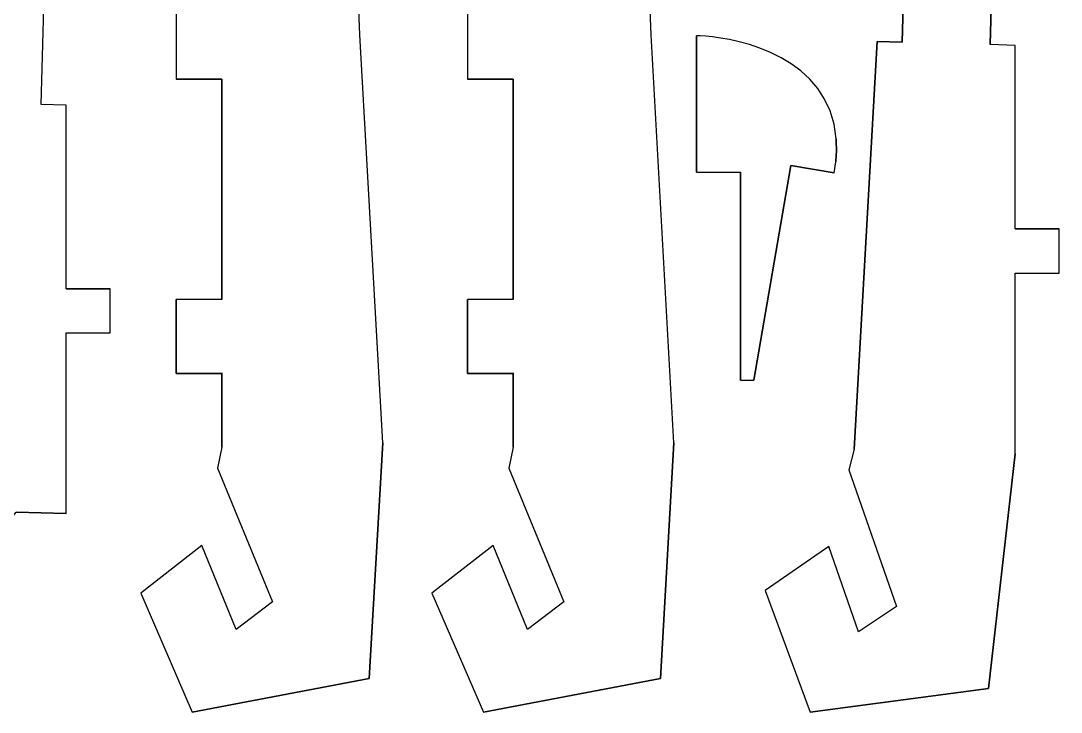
# Model space of a CAD drawing. Extents: x -17.1 to 17.1, y -14.2 to 14.2.
# Drawn here: x 9.52 to 16.61, y -13.91 to -9.2 of the extents above; entities that cross this region are included whole.
import ezdxf

# ---------------------------------------------------------------- set-up
doc = ezdxf.new("R2010")
doc.units = 0
doc.header["$MEASUREMENT"] = 0
doc.layers.add('CAMADA_1', color=7, linetype='CONTINUOUS')

msp = doc.modelspace()

# ---------------------------------------------------------------- linework, layer by layer
at = {"layer": 'CAMADA_1', "color": 250}
for points, knots in [([(11.82797, -9.29482), (11.82797, -9.29482), (11.98358, -12.07323), (11.98358, -12.07323), (11.98358, -12.07323), (11.98358, -12.07323), (11.89246, -13.68098), (11.89246, -13.68098), (11.89246, -13.68098), (11.89246, -13.68098), (10.68649, -13.90975), (10.68649, -13.90975), (10.68649, -13.90975), (10.68649, -13.90975), (10.33505, -13.09861), (10.33505, -13.09861), (10.33505, -13.09861), (10.33505, -13.09861), (10.7509, -12.77462), (10.7509, -12.77462), (10.7509, -12.77462), (10.7509, -12.77462), (10.98635, -13.34541), (10.98635, -13.34541), (10.98635, -13.34541), (10.98635, -13.34541), (11.23343, -13.15675), (11.23343, -13.15675), (11.23343, -13.15675), (11.23343, -13.15675), (10.85783, -12.24704), (10.85783, -12.24704), (10.85783, -12.24704), (10.85783, -12.24704), (10.88711, -12.10381), (10.88711, -12.10381), (10.88711, -12.10381), (10.88711, -12.10381), (10.88718, -11.60248), (10.88718, -11.60248), (10.88718, -11.60248), (10.88718, -11.60248), (10.57674, -11.60223), (10.57674, -11.60223), (10.57674, -11.60223), (10.57674, -11.60223), (10.57684, -11.09815), (10.57684, -11.09815), (10.57684, -11.09815), (10.57684, -11.09815), (10.88729, -11.09839), (10.88729, -11.09839), (10.88729, -11.09839), (10.88729, -11.09839), (10.88764, -9.59567), (10.88764, -9.59567), (10.88764, -9.59567), (10.88764, -9.59567), (10.57624, -9.59567), (10.57624, -9.59567), (10.57624, -9.59567), (10.57624, -9.59567), (10.57624, -9.09151), (10.57624, -9.09151), (10.57624, -9.09151), (10.57624, -9.09151), (10.88404, -9.09144), (10.88404, -9.09144), (10.88404, -9.09144), (10.88404, -9.09144), (10.86206, -7.67412), (10.86206, -7.67412), (10.86206, -7.67412), (10.86206, -7.67412), (10.65869, -7.18217), (10.65869, -7.18217), (10.65869, -7.18217), (10.65869, -7.18217), (10.75189, -6.64013), (10.75189, -6.64013), (10.75189, -6.64013), (10.75189, -6.64013), (10.4563, -6.58926), (10.4563, -6.58926), (10.4563, -6.58926), (10.4563, -6.58926), (10.39693, -6.93421), (10.39693, -6.93421), (10.39693, -6.93421), (10.39693, -6.93421), (10.10126, -6.88334), (10.10126, -6.88334), (10.10126, -6.88334), (10.10126, -6.88334), (10.24477, -6.04933), (10.24477, -6.04933), (10.24477, -6.04933), (10.24477, -6.04933), (10.54044, -6.1002), (10.54044, -6.1002), (10.54044, -6.1002), (10.54044, -6.1002), (10.86753, -5.96844), (10.86753, -5.96844), (10.86753, -5.96844), (10.86753, -5.96844), (11.15826, -6.09064), (11.15826, -6.09064), (11.15826, -6.09064), (11.15826, -6.09064), (11.04198, -6.36722), (11.04198, -6.36722), (11.04198, -6.36722), (11.04198, -6.36722), (11.31852, -6.4835), (11.31852, -6.4835), (11.31852, -6.4835), (11.31852, -6.4835), (11.4348, -6.20695), (11.4348, -6.20695), (11.4348, -6.20695), (11.4348, -6.20695), (12.26746, -6.55737), (12.26746, -6.55737), (12.26746, -6.55737), (12.26746, -6.55737), (12.02267, -7.12587), (12.02267, -7.12587), (12.02267, -7.12587), (12.02267, -7.12587), (11.76172, -7.649), (11.76172, -7.649), (11.76172, -7.649), (11.76172, -7.649), (11.82797, -9.29482), (11.82797, -9.29482)], [0, 0, 0, 0, 0.0285714, 0.0285714, 0.0285714, 0.0285714, 0.0571429, 0.0571429, 0.0571429, 0.0571429, 0.0857143, 0.0857143, 0.0857143, 0.0857143, 0.1142857, 0.1142857, 0.1142857, 0.1142857, 0.1428571, 0.1428571, 0.1428571, 0.1428571, 0.1714286, 0.1714286, 0.1714286, 0.1714286, 0.2, 0.2, 0.2, 0.2, 0.2285714, 0.2285714, 0.2285714, 0.2285714, 0.2571429, 0.2571429, 0.2571429, 0.2571429, 0.2857143, 0.2857143, 0.2857143, 0.2857143, 0.3142857, 0.3142857, 0.3142857, 0.3142857, 0.3428571, 0.3428571, 0.3428571, 0.3428571, 0.3714286, 0.3714286, 0.3714286, 0.3714286, 0.4, 0.4, 0.4, 0.4, 0.4285714, 0.4285714, 0.4285714, 0.4285714, 0.4571429, 0.4571429, 0.4571429, 0.4571429, 0.4857143, 0.4857143, 0.4857143, 0.4857143, 0.5142857, 0.5142857, 0.5142857, 0.5142857, 0.5428571, 0.5428571, 0.5428571, 0.5428571, 0.5714286, 0.5714286, 0.5714286, 0.5714286, 0.6, 0.6, 0.6, 0.6, 0.6285714, 0.6285714, 0.6285714, 0.6285714, 0.6571429, 0.6571429, 0.6571429, 0.6571429, 0.6857143, 0.6857143, 0.6857143, 0.6857143, 0.7142857, 0.7142857, 0.7142857, 0.7142857, 0.7428571, 0.7428571, 0.7428571, 0.7428571, 0.7714286, 0.7714286, 0.7714286, 0.7714286, 0.8, 0.8, 0.8, 0.8, 0.8285714, 0.8285714, 0.8285714, 0.8285714, 0.8571429, 0.8571429, 0.8571429, 0.8571429, 0.8857143, 0.8857143, 0.8857143, 0.8857143, 0.9142857, 0.9142857, 0.9142857, 0.9142857, 0.9428571, 0.9428571, 0.9428571, 0.9428571, 1, 1, 1, 1]), ([(13.81231, -9.29482), (13.81231, -9.29482), (13.96792, -12.07323), (13.96792, -12.07323), (13.96792, -12.07323), (13.96792, -12.07323), (13.87676, -13.68098), (13.87676, -13.68098), (13.87676, -13.68098), (13.87676, -13.68098), (12.67083, -13.90975), (12.67083, -13.90975), (12.67083, -13.90975), (12.67083, -13.90975), (12.31939, -13.09861), (12.31939, -13.09861), (12.31939, -13.09861), (12.31939, -13.09861), (12.73524, -12.77462), (12.73524, -12.77462), (12.73524, -12.77462), (12.73524, -12.77462), (12.97069, -13.34541), (12.97069, -13.34541), (12.97069, -13.34541), (12.97069, -13.34541), (13.21777, -13.15675), (13.21777, -13.15675), (13.21777, -13.15675), (13.21777, -13.15675), (12.84217, -12.24704), (12.84217, -12.24704), (12.84217, -12.24704), (12.84217, -12.24704), (12.87145, -12.10381), (12.87145, -12.10381), (12.87145, -12.10381), (12.87145, -12.10381), (12.87152, -11.60248), (12.87152, -11.60248), (12.87152, -11.60248), (12.87152, -11.60248), (12.56108, -11.60223), (12.56108, -11.60223), (12.56108, -11.60223), (12.56108, -11.60223), (12.56115, -11.09815), (12.56115, -11.09815), (12.56115, -11.09815), (12.56115, -11.09815), (12.87163, -11.09839), (12.87163, -11.09839), (12.87163, -11.09839), (12.87163, -11.09839), (12.87198, -9.59567), (12.87198, -9.59567), (12.87198, -9.59567), (12.87198, -9.59567), (12.56058, -9.59567), (12.56058, -9.59567), (12.56058, -9.59567), (12.56058, -9.59567), (12.56058, -9.09151), (12.56058, -9.09151), (12.56058, -9.09151), (12.56058, -9.09151), (12.86838, -9.09144), (12.86838, -9.09144), (12.86838, -9.09144), (12.86838, -9.09144), (12.8464, -7.67412), (12.8464, -7.67412), (12.8464, -7.67412), (12.8464, -7.67412), (12.64303, -7.18217), (12.64303, -7.18217), (12.64303, -7.18217), (12.64303, -7.18217), (12.85184, -5.96844), (12.85184, -5.96844), (12.85184, -5.96844), (12.85184, -5.96844), (13.1426, -6.09064), (13.1426, -6.09064), (13.1426, -6.09064), (13.1426, -6.09064), (13.02632, -6.36722), (13.02632, -6.36722), (13.02632, -6.36722), (13.02632, -6.36722), (13.30286, -6.4835), (13.30286, -6.4835), (13.30286, -6.4835), (13.30286, -6.4835), (13.41914, -6.20695), (13.41914, -6.20695), (13.41914, -6.20695), (13.41914, -6.20695), (14.2518, -6.55737), (14.2518, -6.55737), (14.2518, -6.55737), (14.2518, -6.55737), (14.00581, -7.1252), (14.00581, -7.1252), (14.00581, -7.1252), (14.00581, -7.1252), (13.74606, -7.649), (13.74606, -7.649), (13.74606, -7.649), (13.74606, -7.649), (13.81231, -9.29482), (13.81231, -9.29482)], [0, 0, 0, 0, 0.0344828, 0.0344828, 0.0344828, 0.0344828, 0.0689655, 0.0689655, 0.0689655, 0.0689655, 0.1034483, 0.1034483, 0.1034483, 0.1034483, 0.137931, 0.137931, 0.137931, 0.137931, 0.1724138, 0.1724138, 0.1724138, 0.1724138, 0.2068966, 0.2068966, 0.2068966, 0.2068966, 0.2413793, 0.2413793, 0.2413793, 0.2413793, 0.2758621, 0.2758621, 0.2758621, 0.2758621, 0.3103448, 0.3103448, 0.3103448, 0.3103448, 0.3448276, 0.3448276, 0.3448276, 0.3448276, 0.3793103, 0.3793103, 0.3793103, 0.3793103, 0.4137931, 0.4137931, 0.4137931, 0.4137931, 0.4482759, 0.4482759, 0.4482759, 0.4482759, 0.4827586, 0.4827586, 0.4827586, 0.4827586, 0.5172414, 0.5172414, 0.5172414, 0.5172414, 0.5517241, 0.5517241, 0.5517241, 0.5517241, 0.5862069, 0.5862069, 0.5862069, 0.5862069, 0.6206897, 0.6206897, 0.6206897, 0.6206897, 0.6551724, 0.6551724, 0.6551724, 0.6551724, 0.6896552, 0.6896552, 0.6896552, 0.6896552, 0.7241379, 0.7241379, 0.7241379, 0.7241379, 0.7586207, 0.7586207, 0.7586207, 0.7586207, 0.7931034, 0.7931034, 0.7931034, 0.7931034, 0.8275862, 0.8275862, 0.8275862, 0.8275862, 0.862069, 0.862069, 0.862069, 0.862069, 0.8965517, 0.8965517, 0.8965517, 0.8965517, 0.9310345, 0.9310345, 0.9310345, 0.9310345, 1, 1, 1, 1]), ([(16.29251, -10.91703), (16.29251, -10.91703), (16.29251, -12.14865), (16.29251, -12.14865), (16.29251, -12.14865), (16.29251, -12.14865), (16.11161, -13.74878), (16.11161, -13.74878), (16.11161, -13.74878), (16.11161, -13.74878), (14.89474, -13.90975), (14.89474, -13.90975), (14.89474, -13.90975), (14.89474, -13.90975), (14.58923, -13.08023), (14.58923, -13.08023), (14.58923, -13.08023), (14.58923, -13.08023), (15.02251, -12.78002), (15.02251, -12.78002), (15.02251, -12.78002), (15.02251, -12.78002), (15.22568, -13.36305), (15.22568, -13.36305), (15.22568, -13.36305), (15.22568, -13.36305), (15.48292, -13.1885), (15.48292, -13.1885), (15.48292, -13.1885), (15.48292, -13.1885), (15.15879, -12.25925), (15.15879, -12.25925), (15.15879, -12.25925), (15.15879, -12.25925), (15.19604, -12.11785), (15.19604, -12.11785), (15.19604, -12.11785), (15.19604, -12.11785), (15.35218, -9.33945), (15.35218, -9.33945), (15.35218, -9.33945), (15.35218, -9.33945), (15.52247, -9.34424), (15.52247, -9.34424), (15.52247, -9.34424), (15.52247, -9.34424), (15.56868, -7.6979), (15.56868, -7.6979), (15.56868, -7.6979), (15.56868, -7.6979), (15.41872, -7.69367), (15.41872, -7.69367), (15.41872, -7.69367), (15.41872, -7.69367), (15.24314, -7.19113), (15.24314, -7.19113), (15.24314, -7.19113), (15.24314, -7.19113), (15.36658, -6.65516), (15.36658, -6.65516), (15.36658, -6.65516), (15.36658, -6.65516), (15.07423, -6.58785), (15.07423, -6.58785), (15.07423, -6.58785), (15.07423, -6.58785), (14.9957, -6.92891), (14.9957, -6.92891), (14.9957, -6.92891), (14.9957, -6.92891), (14.70332, -6.8616), (14.70332, -6.8616), (14.70332, -6.8616), (14.70332, -6.8616), (14.88631, -6.06711), (14.88631, -6.06711), (14.88631, -6.06711), (14.88631, -6.06711), (15.17865, -6.13442), (15.17865, -6.13442), (15.17865, -6.13442), (15.17865, -6.13442), (15.51954, -5.99098), (15.51954, -5.99098), (15.51954, -5.99098), (15.51954, -5.99098), (16.34222, -6.39241), (16.34222, -6.39241), (16.34222, -6.39241), (16.34222, -6.39241), (16.17486, -6.73616), (16.17486, -6.73616), (16.17486, -6.73616), (16.17486, -6.73616), (16.44456, -6.86746), (16.44456, -6.86746), (16.44456, -6.86746), (16.44456, -6.86746), (16.33922, -7.08209), (16.33922, -7.08209), (16.33922, -7.08209), (16.33922, -7.08209), (16.60581, -7.21241), (16.60581, -7.21241), (16.60581, -7.21241), (16.60581, -7.21241), (16.31837, -7.71893), (16.31837, -7.71893), (16.31837, -7.71893), (16.31837, -7.71893), (16.16844, -7.71473), (16.16844, -7.71473), (16.16844, -7.71473), (16.16844, -7.71473), (16.12223, -9.36107), (16.12223, -9.36107), (16.12223, -9.36107), (16.12223, -9.36107), (16.29251, -9.36587), (16.29251, -9.36587), (16.29251, -9.36587), (16.29251, -9.36587), (16.29251, -10.61703), (16.29251, -10.61703), (16.29251, -10.61703), (16.29251, -10.61703), (16.59252, -10.61703), (16.59252, -10.61703), (16.59252, -10.61703), (16.59252, -10.61703), (16.59252, -10.91703), (16.59252, -10.91703), (16.59252, -10.91703), (16.59252, -10.91703), (16.29251, -10.91703), (16.29251, -10.91703)], [0, 0, 0, 0, 0.0285714, 0.0285714, 0.0285714, 0.0285714, 0.0571429, 0.0571429, 0.0571429, 0.0571429, 0.0857143, 0.0857143, 0.0857143, 0.0857143, 0.1142857, 0.1142857, 0.1142857, 0.1142857, 0.1428571, 0.1428571, 0.1428571, 0.1428571, 0.1714286, 0.1714286, 0.1714286, 0.1714286, 0.2, 0.2, 0.2, 0.2, 0.2285714, 0.2285714, 0.2285714, 0.2285714, 0.2571429, 0.2571429, 0.2571429, 0.2571429, 0.2857143, 0.2857143, 0.2857143, 0.2857143, 0.3142857, 0.3142857, 0.3142857, 0.3142857, 0.3428571, 0.3428571, 0.3428571, 0.3428571, 0.3714286, 0.3714286, 0.3714286, 0.3714286, 0.4, 0.4, 0.4, 0.4, 0.4285714, 0.4285714, 0.4285714, 0.4285714, 0.4571429, 0.4571429, 0.4571429, 0.4571429, 0.4857143, 0.4857143, 0.4857143, 0.4857143, 0.5142857, 0.5142857, 0.5142857, 0.5142857, 0.5428571, 0.5428571, 0.5428571, 0.5428571, 0.5714286, 0.5714286, 0.5714286, 0.5714286, 0.6, 0.6, 0.6, 0.6, 0.6285714, 0.6285714, 0.6285714, 0.6285714, 0.6571429, 0.6571429, 0.6571429, 0.6571429, 0.6857143, 0.6857143, 0.6857143, 0.6857143, 0.7142857, 0.7142857, 0.7142857, 0.7142857, 0.7428571, 0.7428571, 0.7428571, 0.7428571, 0.7714286, 0.7714286, 0.7714286, 0.7714286, 0.8, 0.8, 0.8, 0.8, 0.8285714, 0.8285714, 0.8285714, 0.8285714, 0.8571429, 0.8571429, 0.8571429, 0.8571429, 0.8857143, 0.8857143, 0.8857143, 0.8857143, 0.9142857, 0.9142857, 0.9142857, 0.9142857, 0.9428571, 0.9428571, 0.9428571, 0.9428571, 1, 1, 1, 1]), ([(7.95775, -13.72172), (7.95775, -13.72172), (8.25938, -13.09349), (8.25938, -13.09349), (8.25938, -13.09349), (8.25938, -13.09349), (8.73019, -12.52559), (8.73019, -12.52559), (8.73019, -12.52559), (8.73019, -12.52559), (8.88633, -9.74722), (8.88633, -9.74722), (8.88633, -9.74722), (8.88633, -9.74722), (9.05662, -9.75198), (9.05662, -9.75198), (9.05662, -9.75198), (9.05662, -9.75198), (9.10283, -8.10564), (9.10283, -8.10564), (9.10283, -8.10564), (9.10283, -8.10564), (8.95287, -8.10144), (8.95287, -8.10144), (8.95287, -8.10144), (8.95287, -8.10144), (8.77729, -7.59891), (8.77729, -7.59891), (8.77729, -7.59891), (8.77729, -7.59891), (9.05369, -6.39876), (9.05369, -6.39876), (9.05369, -6.39876), (9.05369, -6.39876), (9.87644, -6.79997), (9.87644, -6.79997), (9.87644, -6.79997), (9.87644, -6.79997), (9.70887, -7.14361), (9.70887, -7.14361), (9.70887, -7.14361), (9.70887, -7.14361), (9.9785, -7.27513), (9.9785, -7.27513), (9.9785, -7.27513), (9.9785, -7.27513), (9.87418, -7.48835), (9.87418, -7.48835), (9.87418, -7.48835), (9.87418, -7.48835), (9.88025, -7.49131), (9.88025, -7.49131), (9.88025, -7.49131), (9.88025, -7.49131), (10.14346, -7.62075), (10.14346, -7.62075), (10.14346, -7.62075), (10.14346, -7.62075), (9.85252, -8.1267), (9.85252, -8.1267), (9.85252, -8.1267), (9.85252, -8.1267), (9.70259, -8.12247), (9.70259, -8.12247), (9.70259, -8.12247), (9.70259, -8.12247), (9.65637, -9.76881), (9.65637, -9.76881), (9.65637, -9.76881), (9.65637, -9.76881), (9.82666, -9.77361), (9.82666, -9.77361), (9.82666, -9.77361), (9.82666, -9.77361), (9.82666, -11.02481), (9.82666, -11.02481), (9.82666, -11.02481), (9.82666, -11.02481), (10.12666, -11.02481), (10.12666, -11.02481), (10.12666, -11.02481), (10.12666, -11.02481), (10.12666, -11.32481), (10.12666, -11.32481), (10.12666, -11.32481), (10.12666, -11.32481), (9.82666, -11.32481), (9.82666, -11.32481), (9.82666, -11.32481), (9.82666, -11.32481), (9.82666, -12.55639), (9.82666, -12.55639), (9.82666, -12.55639), (9.82666, -12.55639), (9.48669, -12.54683), (9.48669, -12.54683), (9.48669, -12.54683), (9.48669, -12.54683), (8.35946, -13.90975), (8.35946, -13.90975), (8.35946, -13.90975), (8.35946, -13.90975), (7.95775, -13.72172), (7.95775, -13.72172)], [0, 0, 0, 0, 0.037037, 0.037037, 0.037037, 0.037037, 0.0740741, 0.0740741, 0.0740741, 0.0740741, 0.1111111, 0.1111111, 0.1111111, 0.1111111, 0.1481481, 0.1481481, 0.1481481, 0.1481481, 0.1851852, 0.1851852, 0.1851852, 0.1851852, 0.2222222, 0.2222222, 0.2222222, 0.2222222, 0.2592593, 0.2592593, 0.2592593, 0.2592593, 0.2962963, 0.2962963, 0.2962963, 0.2962963, 0.3333333, 0.3333333, 0.3333333, 0.3333333, 0.3703704, 0.3703704, 0.3703704, 0.3703704, 0.4074074, 0.4074074, 0.4074074, 0.4074074, 0.4444444, 0.4444444, 0.4444444, 0.4444444, 0.4814815, 0.4814815, 0.4814815, 0.4814815, 0.5185185, 0.5185185, 0.5185185, 0.5185185, 0.5555556, 0.5555556, 0.5555556, 0.5555556, 0.5925926, 0.5925926, 0.5925926, 0.5925926, 0.6296296, 0.6296296, 0.6296296, 0.6296296, 0.6666667, 0.6666667, 0.6666667, 0.6666667, 0.7037037, 0.7037037, 0.7037037, 0.7037037, 0.7407407, 0.7407407, 0.7407407, 0.7407407, 0.7777778, 0.7777778, 0.7777778, 0.7777778, 0.8148148, 0.8148148, 0.8148148, 0.8148148, 0.8518519, 0.8518519, 0.8518519, 0.8518519, 0.8888889, 0.8888889, 0.8888889, 0.8888889, 0.9259259, 0.9259259, 0.9259259, 0.9259259, 1, 1, 1, 1]), ([(15.07437, -10.08762), (15.07437, -10.08762), (15.07374, -10.11365), (15.07374, -10.11365), (15.07374, -10.11365), (15.07374, -10.11365), (15.07024, -10.15997), (15.07024, -10.15997), (15.07024, -10.15997), (15.07024, -10.15997), (15.0598, -10.23518), (15.0598, -10.23518), (15.0598, -10.23518), (15.0598, -10.23518), (14.76424, -10.18445), (14.76424, -10.18445), (14.76424, -10.18445), (14.76424, -10.18445), (14.51303, -11.64725), (14.51303, -11.64725), (14.51303, -11.64725), (14.51303, -11.64725), (14.42089, -11.64732), (14.42089, -11.64732), (14.42089, -11.64732), (14.42089, -11.64732), (14.42089, -10.22947), (14.42089, -10.22947), (14.42089, -10.22947), (14.42089, -10.22947), (14.12046, -10.22947), (14.12046, -10.22947), (14.12046, -10.22947), (14.12046, -10.22947), (14.1205, -9.29997), (14.1205, -9.29997), (14.1205, -9.29997), (14.1205, -9.29997), (14.14731, -9.30071), (14.14731, -9.30071), (14.14731, -9.30071), (14.14731, -9.30071), (14.18474, -9.30325), (14.18474, -9.30325), (14.18474, -9.30325), (14.18474, -9.30325), (14.23144, -9.30815), (14.23144, -9.30815), (14.23144, -9.30815), (14.23144, -9.30815), (14.28591, -9.31584), (14.28591, -9.31584), (14.28591, -9.31584), (14.28591, -9.31584), (14.3468, -9.32689), (14.3468, -9.32689), (14.3468, -9.32689), (14.3468, -9.32689), (14.41267, -9.34177), (14.41267, -9.34177), (14.41267, -9.34177), (14.41267, -9.34177), (14.48206, -9.361), (14.48206, -9.361), (14.48206, -9.361), (14.48206, -9.361), (14.55357, -9.38506), (14.55357, -9.38506), (14.55357, -9.38506), (14.55357, -9.38506), (14.62578, -9.41448), (14.62578, -9.41448), (14.62578, -9.41448), (14.62578, -9.41448), (14.69729, -9.44972), (14.69729, -9.44972), (14.69729, -9.44972), (14.69729, -9.44972), (14.76661, -9.49135), (14.76661, -9.49135), (14.76661, -9.49135), (14.76661, -9.49135), (14.8324, -9.53982), (14.8324, -9.53982), (14.8324, -9.53982), (14.8324, -9.53982), (14.89322, -9.59567), (14.89322, -9.59567), (14.89322, -9.59567), (14.89322, -9.59567), (14.94762, -9.65941), (14.94762, -9.65941), (14.94762, -9.65941), (14.94762, -9.65941), (14.99419, -9.73149), (14.99419, -9.73149), (14.99419, -9.73149), (14.99419, -9.73149), (15.03147, -9.81245), (15.03147, -9.81245), (15.03147, -9.81245), (15.03147, -9.81245), (15.05814, -9.9028), (15.05814, -9.9028), (15.05814, -9.9028), (15.05814, -9.9028), (15.07268, -10.00306), (15.07268, -10.00306), (15.07268, -10.00306), (15.07268, -10.00306), (15.0725, -10.01826), (15.0725, -10.01826), (15.0725, -10.01826), (15.0725, -10.01826), (15.07437, -10.08762), (15.07437, -10.08762)], [0, 0, 0, 0, 0.0333333, 0.0333333, 0.0333333, 0.0333333, 0.0666667, 0.0666667, 0.0666667, 0.0666667, 0.1, 0.1, 0.1, 0.1, 0.1333333, 0.1333333, 0.1333333, 0.1333333, 0.1666667, 0.1666667, 0.1666667, 0.1666667, 0.2, 0.2, 0.2, 0.2, 0.2333333, 0.2333333, 0.2333333, 0.2333333, 0.2666667, 0.2666667, 0.2666667, 0.2666667, 0.3, 0.3, 0.3, 0.3, 0.3333333, 0.3333333, 0.3333333, 0.3333333, 0.3666667, 0.3666667, 0.3666667, 0.3666667, 0.4, 0.4, 0.4, 0.4, 0.4333333, 0.4333333, 0.4333333, 0.4333333, 0.4666667, 0.4666667, 0.4666667, 0.4666667, 0.5, 0.5, 0.5, 0.5, 0.5333333, 0.5333333, 0.5333333, 0.5333333, 0.5666667, 0.5666667, 0.5666667, 0.5666667, 0.6, 0.6, 0.6, 0.6, 0.6333333, 0.6333333, 0.6333333, 0.6333333, 0.6666667, 0.6666667, 0.6666667, 0.6666667, 0.7, 0.7, 0.7, 0.7, 0.7333333, 0.7333333, 0.7333333, 0.7333333, 0.7666667, 0.7666667, 0.7666667, 0.7666667, 0.8, 0.8, 0.8, 0.8, 0.8333333, 0.8333333, 0.8333333, 0.8333333, 0.8666667, 0.8666667, 0.8666667, 0.8666667, 0.9, 0.9, 0.9, 0.9, 0.9333333, 0.9333333, 0.9333333, 0.9333333, 1, 1, 1, 1])]:
    msp.add_open_spline(points, degree=3, knots=knots, dxfattribs=at)
for points in [[(11.82797, -9.29482), (11.82797, -9.29482), (11.76172, -7.649), (11.76172, -7.649)], [(13.81231, -9.29482), (13.81231, -9.29482), (13.74606, -7.649), (13.74606, -7.649)], [(15.52247, -9.34424), (15.52247, -9.34424), (15.56868, -7.6979), (15.56868, -7.6979)], [(16.16844, -7.71473), (16.16844, -7.71473), (16.12223, -9.36107), (16.12223, -9.36107)], [(9.65637, -9.76881), (9.65637, -9.76881), (9.70259, -8.12247), (9.70259, -8.12247)], [(10.57624, -9.09151), (10.57624, -9.09151), (10.57624, -9.59567), (10.57624, -9.59567)], [(12.56058, -9.09151), (12.56058, -9.09151), (12.56058, -9.59567), (12.56058, -9.59567)], [(11.98358, -12.07323), (11.98358, -12.07323), (11.82797, -9.29482), (11.82797, -9.29482)], [(13.96792, -12.07323), (13.96792, -12.07323), (13.81231, -9.29482), (13.81231, -9.29482)], [(14.12046, -10.22947), (14.12046, -10.22947), (14.1205, -9.29997), (14.1205, -9.29997)], [(14.14731, -9.30071), (14.14731, -9.30071), (14.1205, -9.29997), (14.1205, -9.29997)], [(14.18474, -9.30325), (14.18474, -9.30325), (14.14731, -9.30071), (14.14731, -9.30071)], [(14.23144, -9.30815), (14.23144, -9.30815), (14.18474, -9.30325), (14.18474, -9.30325)], [(14.28591, -9.31584), (14.28591, -9.31584), (14.23144, -9.30815), (14.23144, -9.30815)], [(14.3468, -9.32689), (14.3468, -9.32689), (14.28591, -9.31584), (14.28591, -9.31584)], [(14.41267, -9.34177), (14.41267, -9.34177), (14.3468, -9.32689), (14.3468, -9.32689)], [(14.48206, -9.361), (14.48206, -9.361), (14.41267, -9.34177), (14.41267, -9.34177)], [(15.19604, -12.11785), (15.19604, -12.11785), (15.35218, -9.33945), (15.35218, -9.33945)], [(15.35218, -9.33945), (15.35218, -9.33945), (15.52247, -9.34424), (15.52247, -9.34424)], [(14.55357, -9.38506), (14.55357, -9.38506), (14.48206, -9.361), (14.48206, -9.361)], [(14.62578, -9.41448), (14.62578, -9.41448), (14.55357, -9.38506), (14.55357, -9.38506)], [(14.69729, -9.44972), (14.69729, -9.44972), (14.62578, -9.41448), (14.62578, -9.41448)], [(16.29251, -9.36587), (16.29251, -9.36587), (16.12223, -9.36107), (16.12223, -9.36107)], [(16.29251, -10.61703), (16.29251, -10.61703), (16.29251, -9.36587), (16.29251, -9.36587)], [(14.76661, -9.49135), (14.76661, -9.49135), (14.69729, -9.44972), (14.69729, -9.44972)], [(14.8324, -9.53982), (14.8324, -9.53982), (14.76661, -9.49135), (14.76661, -9.49135)], [(14.89322, -9.59567), (14.89322, -9.59567), (14.8324, -9.53982), (14.8324, -9.53982)], [(10.88764, -9.59567), (10.88764, -9.59567), (10.57624, -9.59567), (10.57624, -9.59567)], [(10.88729, -11.09839), (10.88729, -11.09839), (10.88764, -9.59567), (10.88764, -9.59567)], [(12.87198, -9.59567), (12.87198, -9.59567), (12.56058, -9.59567), (12.56058, -9.59567)], [(12.87163, -11.09839), (12.87163, -11.09839), (12.87198, -9.59567), (12.87198, -9.59567)], [(14.94762, -9.65941), (14.94762, -9.65941), (14.89322, -9.59567), (14.89322, -9.59567)], [(14.99419, -9.73149), (14.99419, -9.73149), (14.94762, -9.65941), (14.94762, -9.65941)], [(9.82666, -9.77361), (9.82666, -9.77361), (9.65637, -9.76881), (9.65637, -9.76881)], [(9.82666, -11.02481), (9.82666, -11.02481), (9.82666, -9.77361), (9.82666, -9.77361)], [(15.03147, -9.81245), (15.03147, -9.81245), (14.99419, -9.73149), (14.99419, -9.73149)], [(15.05814, -9.9028), (15.05814, -9.9028), (15.03147, -9.81245), (15.03147, -9.81245)], [(15.07268, -10.00306), (15.07268, -10.00306), (15.05814, -9.9028), (15.05814, -9.9028)], [(15.07268, -10.00306), (15.07268, -10.00306), (15.0725, -10.01826), (15.0725, -10.01826)], [(15.0725, -10.01826), (15.0725, -10.01826), (15.07437, -10.08762), (15.07437, -10.08762)], [(15.07374, -10.11365), (15.07374, -10.11365), (15.07024, -10.15997), (15.07024, -10.15997)], [(15.07437, -10.08762), (15.07437, -10.08762), (15.07374, -10.11365), (15.07374, -10.11365)], [(14.76424, -10.18445), (14.76424, -10.18445), (14.51303, -11.64725), (14.51303, -11.64725)], [(15.0598, -10.23518), (15.0598, -10.23518), (14.76424, -10.18445), (14.76424, -10.18445)], [(15.0598, -10.23518), (15.0598, -10.23518), (15.07024, -10.15997), (15.07024, -10.15997)], [(14.12046, -10.22947), (14.12046, -10.22947), (14.42089, -10.22947), (14.42089, -10.22947)], [(14.42089, -11.64732), (14.42089, -11.64732), (14.42089, -10.22947), (14.42089, -10.22947)], [(16.29251, -10.61703), (16.29251, -10.61703), (16.59252, -10.61703), (16.59252, -10.61703)], [(16.59252, -10.91703), (16.59252, -10.91703), (16.59252, -10.61703), (16.59252, -10.61703)], [(16.29251, -12.14865), (16.29251, -12.14865), (16.29251, -10.91703), (16.29251, -10.91703)], [(16.29251, -10.91703), (16.29251, -10.91703), (16.59252, -10.91703), (16.59252, -10.91703)], [(9.82666, -11.02481), (9.82666, -11.02481), (10.12666, -11.02481), (10.12666, -11.02481)], [(10.12666, -11.32481), (10.12666, -11.32481), (10.12666, -11.02481), (10.12666, -11.02481)], [(10.57674, -11.60223), (10.57674, -11.60223), (10.57684, -11.09815), (10.57684, -11.09815)], [(10.88729, -11.09839), (10.88729, -11.09839), (10.57684, -11.09815), (10.57684, -11.09815)], [(12.56108, -11.60223), (12.56108, -11.60223), (12.56115, -11.09815), (12.56115, -11.09815)], [(12.87163, -11.09839), (12.87163, -11.09839), (12.56115, -11.09815), (12.56115, -11.09815)], [(9.82666, -11.32481), (9.82666, -11.32481), (10.12666, -11.32481), (10.12666, -11.32481)], [(9.82666, -12.55639), (9.82666, -12.55639), (9.82666, -11.32481), (9.82666, -11.32481)], [(10.88718, -11.60248), (10.88718, -11.60248), (10.57674, -11.60223), (10.57674, -11.60223)], [(10.88711, -12.10381), (10.88711, -12.10381), (10.88718, -11.60248), (10.88718, -11.60248)], [(10.88718, -11.59835), (10.88718, -11.59835), (10.88718, -11.60248), (10.88718, -11.60248)], [(12.87152, -11.60248), (12.87152, -11.60248), (12.56108, -11.60223), (12.56108, -11.60223)], [(12.87145, -12.10381), (12.87145, -12.10381), (12.87152, -11.60248), (12.87152, -11.60248)], [(12.87152, -11.59835), (12.87152, -11.59835), (12.87152, -11.60248), (12.87152, -11.60248)], [(14.42089, -11.64732), (14.42089, -11.64732), (14.51303, -11.64725), (14.51303, -11.64725)], [(10.88711, -12.10381), (10.88711, -12.10381), (10.85783, -12.24704), (10.85783, -12.24704)], [(11.98358, -12.07323), (11.98358, -12.07323), (11.89246, -13.68098), (11.89246, -13.68098)], [(12.87145, -12.10381), (12.87145, -12.10381), (12.84217, -12.24704), (12.84217, -12.24704)], [(13.96792, -12.07323), (13.96792, -12.07323), (13.87676, -13.68098), (13.87676, -13.68098)], [(15.19604, -12.11785), (15.19604, -12.11785), (15.15879, -12.25925), (15.15879, -12.25925)], [(16.29251, -12.14865), (16.29251, -12.14865), (16.11161, -13.74878), (16.11161, -13.74878)], [(10.85783, -12.24704), (10.85783, -12.24704), (11.23343, -13.15675), (11.23343, -13.15675)], [(12.84217, -12.24704), (12.84217, -12.24704), (13.21777, -13.15675), (13.21777, -13.15675)], [(15.15879, -12.25925), (15.15879, -12.25925), (15.48292, -13.1885), (15.48292, -13.1885)], [(9.82666, -12.55639), (9.82666, -12.55639), (9.48669, -12.54683), (9.48669, -12.54683)], [(10.7509, -12.77462), (10.7509, -12.77462), (10.33505, -13.09861), (10.33505, -13.09861)], [(10.98635, -13.34541), (10.98635, -13.34541), (10.7509, -12.77462), (10.7509, -12.77462)], [(12.73524, -12.77462), (12.73524, -12.77462), (12.31939, -13.09861), (12.31939, -13.09861)], [(12.97069, -13.34541), (12.97069, -13.34541), (12.73524, -12.77462), (12.73524, -12.77462)], [(15.02251, -12.78002), (15.02251, -12.78002), (14.58923, -13.08023), (14.58923, -13.08023)], [(15.22568, -13.36305), (15.22568, -13.36305), (15.02251, -12.78002), (15.02251, -12.78002)], [(10.33505, -13.09861), (10.33505, -13.09861), (10.68649, -13.90975), (10.68649, -13.90975)], [(12.31939, -13.09861), (12.31939, -13.09861), (12.67083, -13.90975), (12.67083, -13.90975)], [(14.58923, -13.08023), (14.58923, -13.08023), (14.89474, -13.90975), (14.89474, -13.90975)], [(11.23343, -13.15675), (11.23343, -13.15675), (10.98635, -13.34541), (10.98635, -13.34541)], [(13.21777, -13.15675), (13.21777, -13.15675), (12.97069, -13.34541), (12.97069, -13.34541)], [(15.48292, -13.1885), (15.48292, -13.1885), (15.22568, -13.36305), (15.22568, -13.36305)], [(11.89246, -13.68098), (11.89246, -13.68098), (10.68649, -13.90975), (10.68649, -13.90975)], [(13.87676, -13.68098), (13.87676, -13.68098), (12.67083, -13.90975), (12.67083, -13.90975)], [(16.11161, -13.74878), (16.11161, -13.74878), (14.89474, -13.90975), (14.89474, -13.90975)]]:
    msp.add_open_spline(points, degree=3, dxfattribs=at)

doc.saveas('drawing.dxf')
